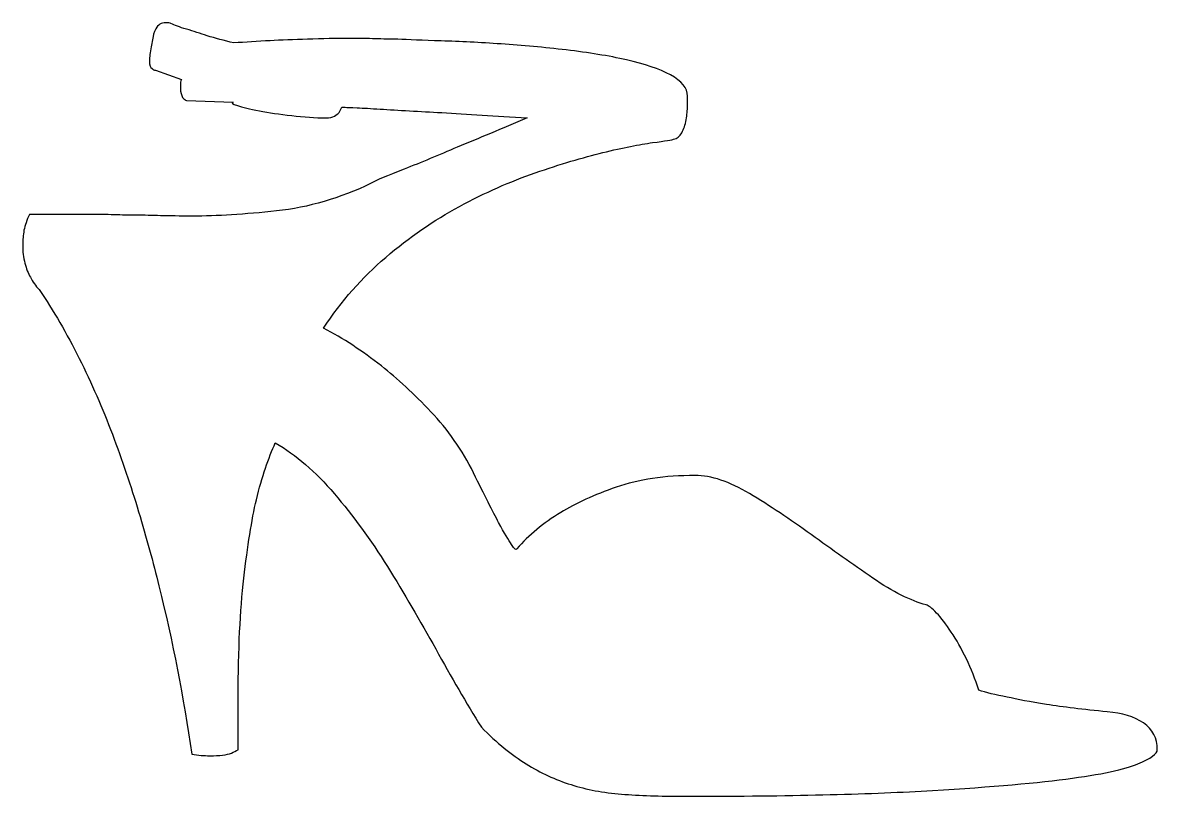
# Model space of a CAD drawing. Header units: centimetres. Extents: x -8.7 to 8.7, y -5.9 to 5.9.
import ezdxf

# ---------------------------------------------------------------- set-up
doc = ezdxf.new("R2010")
doc.units = ezdxf.units.CM
doc.header["$MEASUREMENT"] = 0
doc.layers.add('Camada 1', color=7, linetype='Continuous')

msp = doc.modelspace()

# ---------------------------------------------------------------- linework, layer by layer
at = {"layer": 'Camada 1'}
msp.add_open_spline([(-6.71515, 5.70001), (-6.71515, 5.73523), (-6.6997, 5.78394), (-6.66882, 5.84572), (-6.66882, 5.84572), (-6.63789, 5.90752), (-6.58728, 5.93845), (-6.5165, 5.93845), (-6.5165, 5.93845), (-6.48126, 5.93845), (-6.45464, 5.93448), (-6.43686, 5.92694), (-6.43686, 5.92694), (-6.38405, 5.89958), (-6.30467, 5.87016), (-6.19868, 5.83852), (-6.19868, 5.83852), (-6.09269, 5.80693), (-5.98667, 5.77296), (-5.88068, 5.73668), (-5.88068, 5.73668), (-5.75712, 5.70041), (-5.62017, 5.66424), (-5.47002, 5.62796), (-5.47002, 5.62796), (-5.29357, 5.63947), (-5.1082, 5.65095), (-4.91384, 5.66246), (-4.91384, 5.66246), (-4.74604, 5.67), (-4.55401, 5.67773), (-4.33771, 5.68545), (-4.33771, 5.68545), (-4.12141, 5.69299), (-3.89395, 5.69696), (-3.65556, 5.69696), (-3.65556, 5.69696), (-3.53197, 5.69696), (-3.4127, 5.69498), (-3.2979, 5.69122), (-3.2979, 5.69122), (-3.18312, 5.68725), (-3.06832, 5.68545), (-2.95352, 5.68545), (-2.95352, 5.68545), (-2.79466, 5.67648), (-2.57175, 5.66767), (-2.28465, 5.65889), (-2.28465, 5.65889), (-1.99779, 5.65011), (-1.69095, 5.63463), (-1.36414, 5.61251), (-1.36414, 5.61251), (-1.03754, 5.59044), (-0.70408, 5.55951), (-0.3642, 5.51988), (-0.3642, 5.51988), (-0.02432, 5.48017), (0.28482, 5.42947), (0.56293, 5.36769), (0.56293, 5.36769), (0.84104, 5.30591), (1.06622, 5.22865), (1.2386, 5.13591), (1.2386, 5.13591), (1.41069, 5.04328), (1.49686, 4.93528), (1.49686, 4.81172), (1.49686, 4.81172), (1.49686, 4.78516), (1.49686, 4.73666), (1.49686, 4.66599), (1.49686, 4.66599), (1.49686, 4.59543), (1.49025, 4.52267), (1.47704, 4.44758), (1.47704, 4.44758), (1.46368, 4.37244), (1.44161, 4.30637), (1.41068, 4.24906), (1.41068, 4.24906), (1.37975, 4.19157), (1.33771, 4.15852), (1.28498, 4.14966), (1.28498, 4.14966), (1.26741, 4.14088), (1.15928, 4.12328), (0.96049, 4.09685), (0.96049, 4.09685), (0.76184, 4.07029), (0.50781, 4.01959), (0.19878, 3.94453), (0.19878, 3.94453), (-0.11017, 3.86947), (-0.4567, 3.76578), (-0.84082, 3.63341), (-0.84082, 3.63341), (-1.22492, 3.50099), (-1.61348, 3.3289), (-2.00636, 3.11708), (-2.00636, 3.11708), (-2.39943, 2.90528), (-2.77685, 2.64496), (-3.13886, 2.336), (-3.13886, 2.336), (-3.50102, 2.02699), (-3.81881, 1.66518), (-4.0926, 1.25034), (-4.0926, 1.25034), (-3.79238, 1.09154), (-3.49652, 0.89739), (-3.20513, 0.66794), (-3.20513, 0.66794), (-2.95798, 0.47358), (-2.70393, 0.23969), (-2.44342, -0.03397), (-2.44342, -0.03397), (-2.18291, -0.30755), (-1.9645, -0.62082), (-1.78791, -0.97372), (-1.78791, -0.97372), (-1.62011, -1.31802), (-1.49219, -1.57192), (-1.40381, -1.73501), (-1.40381, -1.73501), (-1.31539, -1.89823), (-1.24932, -2.01086), (-1.20511, -2.07259), (-1.20511, -2.07259), (-1.1609, -2.14329), (-1.13452, -2.16551), (-1.12555, -2.13879), (-1.12555, -2.13879), (-0.9401, -1.92707), (-0.71502, -1.74176), (-0.4501, -1.58261), (-0.4501, -1.58261), (-0.22052, -1.44145), (0.06425, -1.31139), (0.40405, -1.1923), (0.40405, -1.1923), (0.74401, -1.07321), (1.14806, -1.01347), (1.61608, -1.01347), (1.61608, -1.01347), (1.86325, -1.01347), (2.1416, -1.10626), (2.4506, -1.29157), (2.4506, -1.29157), (2.7595, -1.47702), (3.07523, -1.68651), (3.39762, -1.92046), (3.39762, -1.92046), (3.71999, -2.1544), (4.03558, -2.37724), (4.34462, -2.58898), (4.34462, -2.58898), (4.65352, -2.80086), (4.92723, -2.93765), (5.16565, -2.99938), (5.16565, -2.99938), (5.20081, -3.00824), (5.25397, -3.04999), (5.32466, -3.12508), (5.32466, -3.12508), (5.39538, -3.20014), (5.47045, -3.29717), (5.54977, -3.41639), (5.54977, -3.41639), (5.6292, -3.53561), (5.70651, -3.67227), (5.7816, -3.82692), (5.7816, -3.82692), (5.85666, -3.9813), (5.92064, -4.1423), (5.97379, -4.31016), (5.97379, -4.31016), (6.07952, -4.34532), (6.2253, -4.38075), (6.41088, -4.41589), (6.41088, -4.41589), (6.5609, -4.45132), (6.7618, -4.48886), (7.01344, -4.52852), (7.01344, -4.52852), (7.26509, -4.56829), (7.57647, -4.60583), (7.9471, -4.64113), (7.9471, -4.64113), (8.17681, -4.65857), (8.36213, -4.71619), (8.50339, -4.81322), (8.50339, -4.81322), (8.64455, -4.91024), (8.71527, -5.04703), (8.71527, -5.22348), (8.71527, -5.22348), (8.71527, -5.28534), (8.616, -5.35802), (8.41735, -5.44211), (8.41735, -5.44211), (8.21854, -5.5259), (7.85008, -5.60308), (7.31134, -5.67394), (7.31134, -5.67394), (6.77286, -5.74424), (6.03113, -5.8061), (5.08635, -5.85912), (5.08635, -5.85912), (4.14134, -5.91185), (2.92272, -5.93855), (1.43063, -5.93855), (1.43063, -5.93855), (1.07746, -5.93855), (0.76174, -5.92731), (0.48363, -5.9055), (0.48363, -5.9055), (0.20553, -5.8833), (-0.05287, -5.83494), (-0.29131, -5.75985), (-0.29131, -5.75985), (-0.52967, -5.68463), (-0.75925, -5.57877), (-0.98005, -5.44211), (-0.98005, -5.44211), (-1.20084, -5.30516), (-1.43042, -5.11789), (-1.66865, -4.87958), (-1.66865, -4.87958), (-1.89823, -4.50895), (-2.13231, -4.10742), (-2.3707, -3.67512), (-2.3707, -3.67512), (-2.60927, -3.24292), (-2.8565, -2.82142), (-3.11243, -2.41118), (-3.11243, -2.41118), (-3.36865, -2.00078), (-3.64006, -1.62807), (-3.927, -1.29276), (-3.927, -1.29276), (-4.21407, -0.95756), (-4.51641, -0.69718), (-4.83415, -0.51174), (-4.83415, -0.51174), (-4.94014, -0.74135), (-5.03738, -1.03252), (-5.12559, -1.38529), (-5.12559, -1.38529), (-5.19637, -1.6943), (-5.26026, -2.09583), (-5.31776, -2.58989), (-5.31776, -2.58989), (-5.37525, -3.08408), (-5.4038, -3.68849), (-5.4038, -4.403), (-5.4038, -4.403), (-5.4038, -4.403), (-5.4038, -4.6811), (-5.4038, -4.6811), (-5.4038, -4.6811), (-5.4038, -4.6811), (-5.4038, -5.22379), (-5.4038, -5.22379), (-5.4038, -5.22379), (-5.43923, -5.24123), (-5.47444, -5.25909), (-5.50966, -5.27665), (-5.50966, -5.27665), (-5.58044, -5.30308), (-5.69074, -5.31631), (-5.84089, -5.31631), (-5.84089, -5.31631), (-5.8851, -5.31631), (-5.9291, -5.31406), (-5.97331, -5.3097), (-5.97331, -5.3097), (-6.01752, -5.3052), (-6.06615, -5.29859), (-6.11896, -5.29001), (-6.11896, -5.29001), (-6.2426, -4.42519), (-6.4104, -3.56479), (-6.62233, -2.70897), (-6.62233, -2.70897), (-6.71075, -2.34721), (-6.81436, -1.96774), (-6.93367, -1.57084), (-6.93367, -1.57084), (-7.05294, -1.17378), (-7.18751, -0.77648), (-7.33753, -0.37945), (-7.33753, -0.37945), (-7.48773, 0.01758), (-7.65773, 0.40591), (-7.84757, 0.7853), (-7.84757, 0.7853), (-8.03741, 1.16469), (-8.24278, 1.51753), (-8.46341, 1.84414), (-8.46341, 1.84414), (-8.51633, 1.89695), (-8.56054, 1.95878), (-8.59578, 2.02956), (-8.59578, 2.02956), (-8.63121, 2.09116), (-8.65989, 2.16392), (-8.68201, 2.24784), (-8.68201, 2.24784), (-8.70418, 2.33163), (-8.71516, 2.42653), (-8.71516, 2.53253), (-8.71516, 2.53253), (-8.71516, 2.60309), (-8.70849, 2.67585), (-8.69521, 2.75094), (-8.69521, 2.75094), (-8.68193, 2.8259), (-8.65338, 2.90744), (-8.60917, 2.99579), (-8.60917, 2.99579), (-8.60917, 2.99579), (-7.69533, 2.99578), (-7.69533, 2.99578), (-7.69533, 2.99578), (-7.55412, 2.99578), (-7.42604, 2.99348), (-7.31123, 2.98917), (-7.31123, 2.98917), (-7.19645, 2.98467), (-7.08165, 2.9825), (-6.96685, 2.9825), (-6.96685, 2.9825), (-6.85199, 2.9825), (-6.72841, 2.9802), (-6.59585, 2.97583), (-6.59585, 2.97583), (-6.46348, 2.97152), (-6.30018, 2.9694), (-6.10576, 2.9694), (-6.10576, 2.9694), (-5.73495, 2.9694), (-5.30455, 2.99578), (-4.81446, 3.04878), (-4.81446, 3.04878), (-4.32443, 3.10159), (-3.84095, 3.2428), (-3.3642, 3.47238), (-3.3642, 3.47238), (-3.28477, 3.51641), (-3.11464, 3.58917), (-2.85414, 3.69066), (-2.85414, 3.69066), (-2.59371, 3.79197), (-2.32222, 3.90466), (-2.03965, 4.02822), (-2.03965, 4.02822), (-1.71305, 4.16046), (-1.35541, 4.31048), (-0.96682, 4.4782), (-0.96682, 4.4782), (-1.45254, 4.50503), (-1.88963, 4.53178), (-2.27804, 4.55869), (-2.27804, 4.55869), (-2.44584, 4.56769), (-2.61152, 4.57652), (-2.7748, 4.58547), (-2.7748, 4.58547), (-2.93823, 4.59447), (-3.08825, 4.60325), (-3.22517, 4.61225), (-3.22517, 4.61225), (-3.36204, 4.62122), (-3.47901, 4.62791), (-3.57601, 4.63241), (-3.57601, 4.63241), (-3.67317, 4.63691), (-3.73502, 4.63921), (-3.76138, 4.63921), (-3.76138, 4.63921), (-3.76138, 4.63921), (-3.81437, 4.63919), (-3.81437, 4.63919), (-3.81437, 4.63919), (-3.82337, 4.61223), (-3.83644, 4.58545), (-3.85408, 4.5587), (-3.85408, 4.5587), (-3.87186, 4.54073), (-3.8961, 4.52295), (-3.92703, 4.50504), (-3.92703, 4.50504), (-3.95791, 4.48707), (-3.99992, 4.47821), (-4.05271, 4.47821), (-4.05271, 4.47821), (-4.22051, 4.47821), (-4.39728, 4.48938), (-4.58272, 4.51165), (-4.58272, 4.51165), (-4.76809, 4.53393), (-4.93372, 4.55856), (-5.07942, 4.58547), (-5.07942, 4.58547), (-5.22513, 4.61225), (-5.33776, 4.63905), (-5.41719, 4.66596), (-5.41719, 4.66596), (-5.49657, 4.69274), (-5.51871, 4.7107), (-5.48328, 4.7197), (-5.48328, 4.7197), (-5.48328, 4.7197), (-6.19845, 4.74613), (-6.19845, 4.74613), (-6.19845, 4.74613), (-6.21623, 4.74613), (-6.23618, 4.76153), (-6.25806, 4.79246), (-6.25806, 4.79246), (-6.28021, 4.82334), (-6.29116, 4.8699), (-6.29116, 4.93171), (-6.29116, 4.93171), (-6.29116, 4.93171), (-6.29116, 5.02437), (-6.29116, 5.02437), (-6.29116, 5.02437), (-6.29116, 5.04202), (-6.28679, 5.05509), (-6.27801, 5.06408), (-6.27801, 5.06408), (-6.27801, 5.06408), (-6.67544, 5.20979), (-6.67544, 5.20979), (-6.67544, 5.20979), (-6.69309, 5.20979), (-6.71068, 5.2186), (-6.72833, 5.23635), (-6.72833, 5.23635), (-6.75489, 5.24513), (-6.76818, 5.28485), (-6.76818, 5.35541), (-6.76818, 5.35541), (-6.76818, 5.40841), (-6.7594, 5.47905), (-6.74162, 5.56742), (-6.74162, 5.56742), (-6.74162, 5.56742), (-6.71515, 5.70001), (-6.71515, 5.70001)], degree=3, knots=[0, 0, 0, 0, 0.00877193, 0.00877193, 0.00877193, 0.00877193, 0.01754386, 0.01754386, 0.01754386, 0.01754386, 0.02631579, 0.02631579, 0.02631579, 0.02631579, 0.03508772, 0.03508772, 0.03508772, 0.03508772, 0.04385965, 0.04385965, 0.04385965, 0.04385965, 0.05263158, 0.05263158, 0.05263158, 0.05263158, 0.06140351, 0.06140351, 0.06140351, 0.06140351, 0.07017544, 0.07017544, 0.07017544, 0.07017544, 0.07894737, 0.07894737, 0.07894737, 0.07894737, 0.0877193, 0.0877193, 0.0877193, 0.0877193, 0.09649123, 0.09649123, 0.09649123, 0.09649123, 0.10526316, 0.10526316, 0.10526316, 0.10526316, 0.11403509, 0.11403509, 0.11403509, 0.11403509, 0.12280702, 0.12280702, 0.12280702, 0.12280702, 0.13157895, 0.13157895, 0.13157895, 0.13157895, 0.14035088, 0.14035088, 0.14035088, 0.14035088, 0.14912281, 0.14912281, 0.14912281, 0.14912281, 0.15789474, 0.15789474, 0.15789474, 0.15789474, 0.16666667, 0.16666667, 0.16666667, 0.16666667, 0.1754386, 0.1754386, 0.1754386, 0.1754386, 0.18421053, 0.18421053, 0.18421053, 0.18421053, 0.19298246, 0.19298246, 0.19298246, 0.19298246, 0.20175439, 0.20175439, 0.20175439, 0.20175439, 0.21052632, 0.21052632, 0.21052632, 0.21052632, 0.21929825, 0.21929825, 0.21929825, 0.21929825, 0.22807018, 0.22807018, 0.22807018, 0.22807018, 0.23684211, 0.23684211, 0.23684211, 0.23684211, 0.24561404, 0.24561404, 0.24561404, 0.24561404, 0.25438596, 0.25438596, 0.25438596, 0.25438596, 0.26315789, 0.26315789, 0.26315789, 0.26315789, 0.27192982, 0.27192982, 0.27192982, 0.27192982, 0.28070175, 0.28070175, 0.28070175, 0.28070175, 0.28947368, 0.28947368, 0.28947368, 0.28947368, 0.29824561, 0.29824561, 0.29824561, 0.29824561, 0.30701754, 0.30701754, 0.30701754, 0.30701754, 0.31578947, 0.31578947, 0.31578947, 0.31578947, 0.3245614, 0.3245614, 0.3245614, 0.3245614, 0.33333333, 0.33333333, 0.33333333, 0.33333333, 0.34210526, 0.34210526, 0.34210526, 0.34210526, 0.35087719, 0.35087719, 0.35087719, 0.35087719, 0.35964912, 0.35964912, 0.35964912, 0.35964912, 0.36842105, 0.36842105, 0.36842105, 0.36842105, 0.37719298, 0.37719298, 0.37719298, 0.37719298, 0.38596491, 0.38596491, 0.38596491, 0.38596491, 0.39473684, 0.39473684, 0.39473684, 0.39473684, 0.40350877, 0.40350877, 0.40350877, 0.40350877, 0.4122807, 0.4122807, 0.4122807, 0.4122807, 0.42105263, 0.42105263, 0.42105263, 0.42105263, 0.42982456, 0.42982456, 0.42982456, 0.42982456, 0.43859649, 0.43859649, 0.43859649, 0.43859649, 0.44736842, 0.44736842, 0.44736842, 0.44736842, 0.45614035, 0.45614035, 0.45614035, 0.45614035, 0.46491228, 0.46491228, 0.46491228, 0.46491228, 0.47368421, 0.47368421, 0.47368421, 0.47368421, 0.48245614, 0.48245614, 0.48245614, 0.48245614, 0.49122807, 0.49122807, 0.49122807, 0.49122807, 0.5, 0.5, 0.5, 0.5, 0.50877193, 0.50877193, 0.50877193, 0.50877193, 0.51754386, 0.51754386, 0.51754386, 0.51754386, 0.52631579, 0.52631579, 0.52631579, 0.52631579, 0.53508772, 0.53508772, 0.53508772, 0.53508772, 0.54385965, 0.54385965, 0.54385965, 0.54385965, 0.55263158, 0.55263158, 0.55263158, 0.55263158, 0.56140351, 0.56140351, 0.56140351, 0.56140351, 0.57017544, 0.57017544, 0.57017544, 0.57017544, 0.57894737, 0.57894737, 0.57894737, 0.57894737, 0.5877193, 0.5877193, 0.5877193, 0.5877193, 0.59649123, 0.59649123, 0.59649123, 0.59649123, 0.60526316, 0.60526316, 0.60526316, 0.60526316, 0.61403509, 0.61403509, 0.61403509, 0.61403509, 0.62280702, 0.62280702, 0.62280702, 0.62280702, 0.63157895, 0.63157895, 0.63157895, 0.63157895, 0.64035088, 0.64035088, 0.64035088, 0.64035088, 0.64912281, 0.64912281, 0.64912281, 0.64912281, 0.65789474, 0.65789474, 0.65789474, 0.65789474, 0.66666667, 0.66666667, 0.66666667, 0.66666667, 0.6754386, 0.6754386, 0.6754386, 0.6754386, 0.68421053, 0.68421053, 0.68421053, 0.68421053, 0.69298246, 0.69298246, 0.69298246, 0.69298246, 0.70175439, 0.70175439, 0.70175439, 0.70175439, 0.71052632, 0.71052632, 0.71052632, 0.71052632, 0.71929825, 0.71929825, 0.71929825, 0.71929825, 0.72807018, 0.72807018, 0.72807018, 0.72807018, 0.73684211, 0.73684211, 0.73684211, 0.73684211, 0.74561404, 0.74561404, 0.74561404, 0.74561404, 0.75438596, 0.75438596, 0.75438596, 0.75438596, 0.76315789, 0.76315789, 0.76315789, 0.76315789, 0.77192982, 0.77192982, 0.77192982, 0.77192982, 0.78070175, 0.78070175, 0.78070175, 0.78070175, 0.78947368, 0.78947368, 0.78947368, 0.78947368, 0.79824561, 0.79824561, 0.79824561, 0.79824561, 0.80701754, 0.80701754, 0.80701754, 0.80701754, 0.81578947, 0.81578947, 0.81578947, 0.81578947, 0.8245614, 0.8245614, 0.8245614, 0.8245614, 0.83333333, 0.83333333, 0.83333333, 0.83333333, 0.84210526, 0.84210526, 0.84210526, 0.84210526, 0.85087719, 0.85087719, 0.85087719, 0.85087719, 0.85964912, 0.85964912, 0.85964912, 0.85964912, 0.86842105, 0.86842105, 0.86842105, 0.86842105, 0.87719298, 0.87719298, 0.87719298, 0.87719298, 0.88596491, 0.88596491, 0.88596491, 0.88596491, 0.89473684, 0.89473684, 0.89473684, 0.89473684, 0.90350877, 0.90350877, 0.90350877, 0.90350877, 0.9122807, 0.9122807, 0.9122807, 0.9122807, 0.92105263, 0.92105263, 0.92105263, 0.92105263, 0.92982456, 0.92982456, 0.92982456, 0.92982456, 0.93859649, 0.93859649, 0.93859649, 0.93859649, 0.94736842, 0.94736842, 0.94736842, 0.94736842, 0.95614035, 0.95614035, 0.95614035, 0.95614035, 0.96491228, 0.96491228, 0.96491228, 0.96491228, 0.97368421, 0.97368421, 0.97368421, 0.97368421, 0.98245614, 0.98245614, 0.98245614, 0.98245614, 1, 1, 1, 1], dxfattribs=at)

doc.saveas('drawing.dxf')
